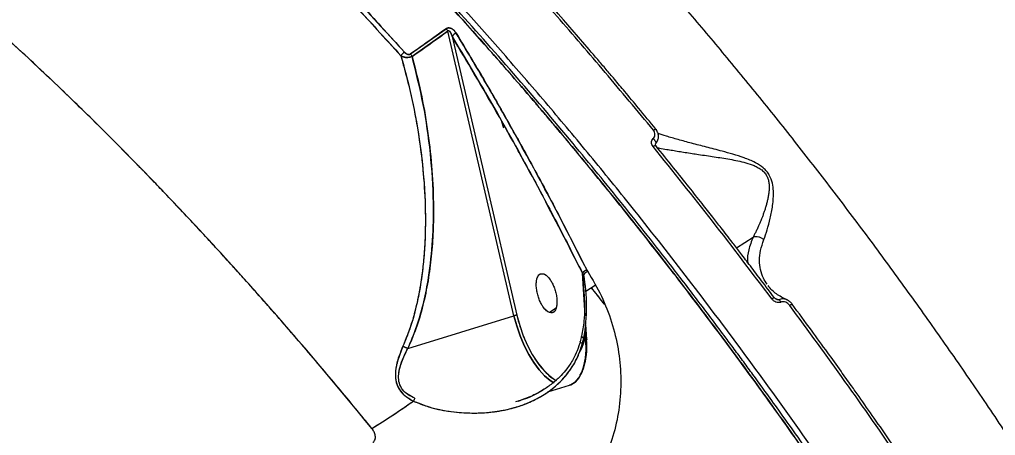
# Model space of a CAD drawing. Header units: millimetres. Extents: x -6234 to 7498, y -6127 to 5103.
# Drawn here: x 3983.9 to 4207.7, y -1227.6 to -1132.3 of the extents above; entities that cross this region are included whole.
import ezdxf

# ---------------------------------------------------------------- set-up
doc = ezdxf.new("R2010")
doc.units = ezdxf.units.MM
for name, color, linetype in [('DIKOM_ОБЪЕКТ', 7, 'Continuous'), ('DIKOM_РАЗМЕР_ЗОНА', 7, 'Continuous'), ('DIKOM_РАЗМЕР_ОБЪЕКТА', 7, 'Continuous')]:
    doc.layers.add(name, color=color, linetype=linetype)
doc.styles.add('style1', font='arial.ttf', dxfattribs={"width": 0.8})
doc.dimstyles.new('1-50', dxfattribs={"dimtxt": 300, "dimasz": 200, "dimexe": 100, "dimexo": 0, "dimgap": 100, "dimtad": 1, "dimtxsty": 'style1', "dimcen": 200, "dimclrd": 7, "dimclre": 7, "dimclrt": 7, "dimadec": 1, "dimazin": 2, "dimtfac": 1, "dimtmove": 0, "dimatfit": 2, "dimfxl": 0, "dimlwd": 25, "dimlwe": 18, "dimarcsym": 0})

# ---------------------------------------------------------------- blocks, each defined once
blk = doc.blocks.new('*D10')
at = {"layer": 'Defpoints', "color": 0, "transparency": 16777216}
for p in [(5627.97, 903.07), (-3229.39, -1461.51), (5627.97, -5097.58)]:
    blk.add_point(p, dxfattribs=at)
at = {"layer": 'DIKOM_РАЗМЕР_ОБЪЕКТА', "color": 7, "lineweight": 18, "transparency": 16777216}
for p, q in [((5627.97, 903.07), (5627.97, -5197.58)), ((-3229.39, -1461.51), (-3229.39, -5197.58))]:
    blk.add_line(p, q, dxfattribs=at)
at = {"layer": 'DIKOM_РАЗМЕР_ОБЪЕКТА', "color": 7, "lineweight": 25, "transparency": 16777216}
blk.add_line((-3029.39, -5097.58), (5427.97, -5097.58), dxfattribs=at)
at = {"layer": 'DIKOM_РАЗМЕР_ОБЪЕКТА', "color": 7, "transparency": 16777216}
for points in [[(-3029.39, -5064.25), (-3029.39, -5130.92), (-3229.39, -5097.58)], [(5427.97, -5064.25), (5427.97, -5130.92), (5627.97, -5097.58)]]:
    blk.add_solid(points, dxfattribs=at)
at = {"layer": 'DIKOM_РАЗМЕР_ОБЪЕКТА', "color": 7, "lineweight": 40, "transparency": 16777216, "insert": (1488.3, -4844.41), "char_height": 300, "attachment_point": 5, "style": 'style1'}
blk.add_mtext('8850', dxfattribs=at)
blk = doc.blocks.new('*D13')
at = {"layer": 'Defpoints', "color": 0, "transparency": 16777216}
for p in [(7498.07, 1778.2), (-5229.39, -1831.36), (7498.07, -6026.74)]:
    blk.add_point(p, dxfattribs=at)
at = {"layer": 'DIKOM_РАЗМЕР_ЗОНА', "color": 7, "lineweight": 18, "transparency": 16777216}
for p, q in [((7498.07, 1778.2), (7498.07, -6126.74)), ((-5229.39, -1831.36), (-5229.39, -6126.74))]:
    blk.add_line(p, q, dxfattribs=at)
at = {"layer": 'DIKOM_РАЗМЕР_ЗОНА', "color": 7, "lineweight": 25, "transparency": 16777216}
blk.add_line((-5029.39, -6026.74), (7298.07, -6026.74), dxfattribs=at)
at = {"layer": 'DIKOM_РАЗМЕР_ЗОНА', "color": 7, "transparency": 16777216}
for points in [[(-5029.39, -5993.4), (-5029.39, -6060.07), (-5229.39, -6026.74)], [(7298.07, -5993.4), (7298.07, -6060.07), (7498.07, -6026.74)]]:
    blk.add_solid(points, dxfattribs=at)
at = {"layer": 'DIKOM_РАЗМЕР_ЗОНА', "color": 7, "transparency": 16777216, "insert": (1560.69, -5773.56), "char_height": 300, "attachment_point": 5, "style": 'style1'}
blk.add_mtext('12750', dxfattribs=at)

msp = doc.modelspace()

# ---------------------------------------------------------------- linework, layer by layer
at = {"layer": 'DIKOM_ОБЪЕКТ', "color": 7, "linetype": 'Continuous', "lineweight": 15}
for p, q in [((4073.592, -1140.178), (4081.767, -1134.381)), ((4082.174, -1134.917), (4073.984, -1140.722)), ((4097.33, -1200.19), (4082.174, -1134.917)), ((4083.162, -1136.194), (4097.993, -1200.063)), ((4094.041, -1152.344), (4094.066, -1152.22)), ((4095.042, -1157.174), (4094.568, -1155.74)), ((4148.355, -1184.62), (4152.155, -1182.151)), ((4111.732, -1185.171), (4111.721, -1185.178)), ((4111.915, -1185.553), (4111.925, -1185.547)), ((4113.649, -1200.219), (4113.02, -1190.369)), ((4113.02, -1190.369), (4113.029, -1190.402)), ((4113.317, -1190.722), (4113.029, -1190.402)), ((4113.029, -1190.402), (4113.447, -1196.284)), ((4114.05, -1189.697), (4114.07, -1189.738)), ((4114.07, -1189.738), (4114.238, -1190.038)), ((4103.252, -1190.68), (4103.241, -1190.687)), ((4113.817, -1194.549), (4115.964, -1193.154)), ((4155.763, -1193.478), (4155.601, -1193.228)), ((4157.18, -1196.198), (4158.072, -1196.52)), ((4106.989, -1198.483), (4105.487, -1199.459)), ((4072.986, -1207.728), (4097.33, -1200.19)), ((4113.71, -1203.303), (4113.75, -1204.653)), ((4113.728, -1203.165), (4113.75, -1204.653)), ((4114.063, -1205.642), (4113.844, -1202.219)), ((4113.422, -1205.962), (4112.173, -1208.842)), ((4112.851, -1204.847), (4112.534, -1206.126)), ((4113.18, -1205.952), (4113.422, -1205.962)), ((4113.422, -1205.962), (4113.18, -1205.953)), ((4113.426, -1205.961), (4113.422, -1205.962)), ((4113.426, -1205.961), (4113.422, -1205.962)), ((4113.426, -1205.961), (4113.75, -1204.653)), ((4113.826, -1205.837), (4113.426, -1205.961)), ((4113.75, -1204.653), (4113.445, -1204.647)), ((4113.456, -1204.647), (4113.75, -1204.653)), ((4113.75, -1204.653), (4113.826, -1205.837)), ((4105.107, -1217.654), (4110.059, -1216.12)), ((4098.813, -1219.588), (4097.649, -1219.946)), ((4098.308, -1219.759), (4098.724, -1219.63))]:
    msp.add_line(p, q, dxfattribs=at)
at = {"layer": 'DIKOM_ОБЪЕКТ', "color": 7, "linetype": 'Continuous', "lineweight": 15, "flags": 128}
for points in [[(4129.3, -1157.665), (4129.443, -1157.578), (4129.576, -1157.51), (4129.695, -1157.462), (4129.796, -1157.436), (4129.874, -1157.433), (4129.928, -1157.453), (4129.955, -1157.496), (4129.955, -1157.56)], [(4129.888, -1161.233), (4129.878, -1161.216), (4129.83, -1161.189), (4129.754, -1161.188), (4129.653, -1161.212), (4129.531, -1161.26), (4129.392, -1161.331), (4129.242, -1161.421)], [(4129.272, -1159.572), (4129.442, -1159.744), (4129.593, -1159.931), (4129.718, -1160.122), (4129.808, -1160.306), (4129.859, -1160.472), (4129.867, -1160.61), (4129.832, -1160.713), (4129.756, -1160.774)], [(4156.443, -1196.309), (4156.591, -1196.217), (4156.726, -1196.141), (4156.842, -1196.085), (4156.934, -1196.052), (4157, -1196.041), (4157.037, -1196.053), (4157.039, -1196.056)], [(4160.567, -1197.807), (4160.708, -1197.719), (4160.838, -1197.645), (4160.95, -1197.589), (4161.042, -1197.553), (4161.11, -1197.537), (4161.151, -1197.543), (4161.164, -1197.57), (4161.164, -1197.572)], [(4097.33, -1200.19), (4097.965, -1202.53), (4098.756, -1204.822), (4099.687, -1207.018), (4100.736, -1209.069), (4101.882, -1210.932), (4103.1, -1212.565), (4104.362, -1213.933), (4105.643, -1215.007), (4106.524, -1215.565)], [(4106.488, -1215.545), (4105.643, -1215.007), (4104.362, -1213.933), (4103.1, -1212.565), (4101.882, -1210.932), (4100.736, -1209.069), (4099.687, -1207.018), (4098.756, -1204.822), (4097.965, -1202.53), (4097.33, -1200.19)], [(4097.993, -1200.063), (4098.647, -1202.457), (4099.469, -1204.797), (4100.44, -1207.027), (4101.535, -1209.092), (4102.729, -1210.943), (4103.992, -1212.535), (4105.294, -1213.83), (4106.603, -1214.796), (4107.097, -1215.073)], [(4110.059, -1216.12), (4110.392, -1215.998), (4111.358, -1215.392), (4112.189, -1214.46), (4112.868, -1213.223), (4113.381, -1211.706), (4113.715, -1209.944), (4113.865, -1207.973), (4113.826, -1205.837)], [(4113.826, -1205.837), (4113.865, -1207.973), (4113.715, -1209.944), (4113.381, -1211.706), (4112.868, -1213.223), (4112.189, -1214.46), (4111.358, -1215.392), (4110.392, -1215.998), (4110.059, -1216.12)], [(4113.335, -1205.312), (4113.093, -1205.17), (4112.93, -1205.035), (4112.854, -1204.913), (4112.851, -1204.847)], [(4112.852, -1204.846), (4112.854, -1204.913), (4112.93, -1205.035), (4113.093, -1205.17), (4113.335, -1205.312)], [(4113.826, -1205.837), (4113.904, -1205.808), (4113.968, -1205.774), (4114.018, -1205.737), (4114.049, -1205.696), (4114.063, -1205.655), (4114.063, -1205.642)]]:
    msp.add_lwpolyline(points, dxfattribs=at)
at = {"layer": 'DIKOM_ОБЪЕКТ', "color": 7, "linetype": 'Continuous', "lineweight": 15}
for centre, radius, start, end in [((4080.028, -1136.121), 2.46, 29.28677, 45.01518), ((4084.708, -1137.089), 1.786, 110.424, 149.94043), ((4073.426, -1141.716), 2.316, 121.81779, 150.6844), ((4071.845, -1141.852), 2.42, 27.82994, 43.75128), ((4114.791, -1191.957), 2.379, 108.15383, 138.10446), ((4114.739, -1191.936), 2.297, 106.91425, 138.10702), ((4115.587, -1192.815), 3.087, 115.91574, 137.32368), ((4073.167, -1198.066), 40.816, 349.77484, 10.3656), ((4157.333, -1197.651), 1.351, 25.24188, 56.83477), ((4098.156, -1202.72), 2.662, 93.52155, 108.08587), ((4097.98, -1207.15), 16.081, 340.62806, 4.97061), ((4085.02, -1225.271), 12.093, 149.39654, 152.80507), ((3969.196, -1070.82), 182.257, 301.61639, 305.20331)]:
    msp.add_arc(centre, radius, start, end, dxfattribs=at)
for points, knots in [([(4171.81, -826.791), (4178.203, -827.818), (4191.002, -829.873), (4210.631, -833.739), (4230.531, -838.171), (4250.684, -843.218), (4271.027, -848.853), (4291.506, -855.069), (4312.066, -861.85), (4332.652, -869.18), (4353.204, -877.042), (4371.359, -884.472), (4387.157, -891.294), (4400.672, -897.378), (4414.21, -903.727), (4427.75, -910.34), (4441.269, -917.213), (4454.746, -924.343), (4469.972, -932.726), (4486.85, -942.476), (4505.218, -953.7), (4523.262, -965.376), (4540.905, -977.479), (4554.244, -987.198), (4563.62, -994.319), (4569.279, -998.711), (4574.864, -1003.142), (4580.371, -1007.61), (4585.796, -1012.113), (4591.138, -1016.651), (4599.485, -1023.911), (4610.535, -1033.974), (4623.355, -1046.506), (4635.039, -1058.794), (4645.622, -1070.796), (4655.427, -1082.873), (4664.402, -1094.992), (4672.5, -1107.117), (4679.672, -1119.214), (4685.872, -1131.244), (4691.054, -1143.17), (4695.177, -1154.951), (4698.199, -1166.546), (4700.082, -1177.913), (4700.797, -1189.013), (4700.282, -1199.788), (4698.621, -1210.242), (4696.461, -1216.823), (4695.377, -1220.127)], [0, 0, 0, 0, 0.02482381, 0.0496902, 0.07459901, 0.09955025, 0.12454378, 0.14957961, 0.17465808, 0.19977898, 0.22494226, 0.25014793, 0.26686649, 0.28375955, 0.30082722, 0.31806932, 0.33548598, 0.35307743, 0.37084318, 0.39600704, 0.42151321, 0.44736127, 0.47355144, 0.50008358, 0.50921686, 0.51838554, 0.52758971, 0.53682908, 0.54610375, 0.55541382, 0.56475934, 0.59063865, 0.61678517, 0.64078718, 0.6650099, 0.6894535, 0.71411793, 0.73900324, 0.76410927, 0.78943617, 0.81498382, 0.84075224, 0.86674153, 0.89295161, 0.91938244, 0.94603414, 0.97290673, 1, 1, 1, 1]), ([(4695.71, -1219.011), (4695.941, -1218.36), (4696.455, -1216.914), (4697.121, -1214.745), (4697.713, -1212.639), (4698.164, -1210.861), (4698.514, -1209.356), (4699.167, -1206.329), (4699.928, -1201.791), (4700.523, -1195.589), (4700.76, -1187.851), (4700.224, -1178.23), (4698.418, -1166.932), (4695.567, -1155.675), (4691.8, -1144.524), (4687.036, -1133.149), (4681.291, -1121.587), (4674.578, -1109.863), (4666.919, -1098.004), (4658.326, -1086.04), (4648.819, -1073.992), (4638.426, -1061.899), (4627.175, -1049.796), (4615.109, -1037.722), (4602.245, -1025.7), (4588.62, -1013.758), (4574.263, -1001.925), (4559.207, -990.227), (4543.499, -978.704), (4527.185, -967.388), (4510.313, -956.311), (4492.919, -945.494), (4475.042, -934.966), (4456.72, -924.746), (4438.011, -914.87), (4418.968, -905.363), (4399.652, -896.257), (4380.101, -887.569), (4360.364, -879.32), (4340.484, -871.529), (4320.511, -864.215), (4300.506, -857.402), (4280.974, -851.25), (4261.964, -845.734), (4243.501, -840.824), (4228.603, -837.228), (4217.228, -834.687), (4209.516, -833.049), (4203.566, -831.849), (4199.063, -830.973), (4195.46, -830.288), (4190.953, -829.458), (4185.511, -828.496), (4179.153, -827.425), (4174.641, -826.724), (4172.231, -826.35)], [0, 0, 0, 0, 0.0053872, 0.0119681, 0.0176278, 0.0223518, 0.0261451, 0.0295439, 0.0461598, 0.0612306, 0.0763011, 0.1032087, 0.1301147, 0.1545746, 0.1790798, 0.203558, 0.228013, 0.2524672, 0.2769202, 0.301372, 0.3258303, 0.3503391, 0.3747942, 0.3992432, 0.4236922, 0.4481403, 0.4725883, 0.4970624, 0.5215512, 0.5459988, 0.5704453, 0.5948919, 0.619338, 0.6437922, 0.6682944, 0.6927453, 0.7171915, 0.741637, 0.7660834, 0.7905291, 0.8150045, 0.8394911, 0.8639377, 0.8867547, 0.9095718, 0.932389, 0.9424293, 0.9524041, 0.9615748, 0.9650633, 0.9695977, 0.9753661, 0.9823702, 0.9905855, 1, 1, 1, 1]), ([(4166.399, -1233.658), (4164.904, -1231.525), (4162.138, -1227.576), (4158.292, -1222.182), (4155.117, -1217.774), (4152.521, -1214.205), (4150.27, -1211.13), (4148.118, -1208.212), (4144.619, -1203.499), (4139.76, -1197.041), (4131.891, -1186.784), (4122.286, -1174.602), (4110.184, -1159.786), (4097.231, -1144.544), (4083.433, -1129.004), (4069.683, -1114.205), (4056.024, -1100.174), (4042.503, -1086.937), (4029.029, -1074.399), (4015.633, -1062.587), (4002.351, -1051.535), (3989.208, -1041.264), (3976.249, -1031.81), (3963.512, -1023.202), (3951.036, -1015.463), (3938.846, -1008.612), (3926.972, -1002.661), (3915.439, -997.628), (3904.279, -993.525), (3893.601, -990.394), (3883.418, -988.201), (3873.779, -987.002), (3866.331, -986.611), (3862.284, -986.951), (3861.116, -987.049)], [0, 0, 0, 0, 0.0146523, 0.0271116, 0.0373357, 0.0453146, 0.0520535, 0.0588992, 0.0658591, 0.0853453, 0.1048592, 0.1397031, 0.1745476, 0.2160273, 0.2575095, 0.2990757, 0.3395071, 0.3799116, 0.4203164, 0.4607225, 0.5011281, 0.5415569, 0.582055, 0.6224678, 0.6628785, 0.70329, 0.7437037, 0.78412, 0.8246142, 0.8650705, 0.9046839, 0.9443009, 0.9839199, 1, 1, 1, 1]), ([(4165.857, -1233.959), (4163.309, -1230.334), (4158.09, -1222.906), (4149.934, -1211.667), (4141.297, -1200.057), (4132.553, -1188.631), (4123.747, -1177.435), (4115.291, -1166.972), (4109.276, -1159.722), (4105.852, -1155.656), (4104.768, -1154.372), (4103.678, -1153.087), (4102.584, -1151.8), (4101.485, -1150.512), (4097.656, -1146.041), (4091.298, -1138.741), (4082.612, -1129.051), (4074.569, -1120.321), (4067.182, -1112.508), (4060.459, -1105.566), (4054.406, -1099.454), (4049.026, -1094.131), (4044.32, -1089.56), (4040.452, -1085.863), (4037.355, -1082.941), (4035.031, -1080.771), (4033.449, -1079.305), (4032.579, -1078.503), (4032.243, -1078.194), (4032.105, -1078.067), (4032.046, -1078.012), (4032.02, -1077.989), (4032.009, -1077.978), (4032.004, -1077.974), (4032.002, -1077.972), (4028.246, -1074.767), (4021.411, -1068.26), (4011.009, -1059.436), (4001.19, -1051.318), (3992.178, -1044.237), (3983.966, -1038.054), (3978.257, -1033.932), (3974.531, -1031.314), (3972.664, -1030.017), (3970.823, -1028.753), (3969.007, -1027.52), (3967.217, -1026.317), (3961.612, -1022.597), (3952.362, -1016.764), (3939.772, -1009.574), (3927.735, -1003.458), (3916.228, -998.3), (3908.94, -995.656), (3905.329, -994.346)], [0, 0, 0, 0, 0.0304208, 0.0623319, 0.0957331, 0.1306242, 0.1625618, 0.195653, 0.2257283, 0.2297331, 0.233753, 0.2377887, 0.2418394, 0.2459055, 0.2499867, 0.2842986, 0.3161635, 0.3455816, 0.3725529, 0.3970771, 0.4191545, 0.4387848, 0.4559681, 0.4707046, 0.4811921, 0.4899527, 0.4962338, 0.498574, 0.4995217, 0.4999228, 0.5000965, 0.5001719, 0.5002051, 0.5002198, 0.5002261, 0.5002312, 0.5398575, 0.5779839, 0.6146113, 0.6497391, 0.6794118, 0.7079229, 0.7151986, 0.7223946, 0.7295108, 0.7365477, 0.7435043, 0.7503816, 0.8020668, 0.8528713, 0.902795, 0.951838, 1, 1, 1, 1]), ([(3905.329, -994.346), (3908.846, -995.62), (3915.86, -998.16), (3926.796, -1003.026), (3937.98, -1008.633), (3949.442, -1015.05), (3961.175, -1022.262), (3972.952, -1030.121), (3984.727, -1038.564), (3996.426, -1047.503), (4008.221, -1057.051), (4020.08, -1067.181), (4032.245, -1078.105), (4044.722, -1089.862), (4057.514, -1102.501), (4070.353, -1115.773), (4083.169, -1129.609), (4095.891, -1143.931), (4108.239, -1158.404), (4120.217, -1172.993), (4131.84, -1187.673), (4143.338, -1202.74), (4154.715, -1218.155), (4162.139, -1228.686), (4165.857, -1233.959)], [0, 0, 0, 0, 0.04692669, 0.09357843, 0.14006878, 0.18650874, 0.23300823, 0.27967733, 0.32393901, 0.36818559, 0.41218501, 0.45603159, 0.49981863, 0.54629651, 0.59292135, 0.63980681, 0.68677074, 0.73345108, 0.77995586, 0.82374265, 0.86756426, 0.9115129, 0.95568357, 1, 1, 1, 1]), ([(4314.572, -1665.937), (4315.705, -1662.572), (4317.961, -1655.871), (4320.295, -1644.611), (4321.856, -1632.589), (4322.583, -1619.773), (4322.516, -1606.249), (4321.669, -1592.07), (4320.066, -1577.299), (4317.73, -1561.997), (4314.688, -1546.223), (4310.968, -1530.038), (4306.597, -1513.499), (4301.605, -1496.665), (4296.024, -1479.592), (4289.885, -1462.333), (4283.221, -1444.942), (4276.062, -1427.47), (4268.444, -1409.967), (4260.398, -1392.48), (4251.958, -1375.054), (4244.7, -1360.77), (4238.854, -1349.642), (4234.56, -1341.636), (4230.205, -1333.675), (4225.79, -1325.762), (4221.32, -1317.901), (4216.797, -1310.095), (4210.968, -1300.218), (4203.772, -1288.329), (4195.138, -1274.513), (4185.345, -1259.327), (4174.354, -1242.881), (4162.135, -1225.323), (4149.825, -1208.324), (4137.467, -1191.911), (4125.997, -1177.257), (4115.433, -1164.216), (4105.767, -1152.638), (4096.047, -1141.348), (4086.29, -1130.361), (4076.506, -1119.692), (4066.712, -1109.354), (4055.618, -1098.031), (4043.243, -1085.919), (4029.629, -1073.258), (4016.125, -1061.377), (4002.749, -1050.228), (3993.975, -1043.483), (3989.592, -1040.113)], [0, 0, 0, 0, 0.0271357, 0.0540497, 0.0807422, 0.107213, 0.133462, 0.1594895, 0.1852954, 0.2108795, 0.2362419, 0.2613828, 0.286302, 0.3109995, 0.3354754, 0.3597295, 0.3837621, 0.4075729, 0.4311621, 0.4545296, 0.4776755, 0.5005996, 0.5112386, 0.5218231, 0.5323528, 0.542828, 0.5532488, 0.5636147, 0.5739263, 0.5926882, 0.6112665, 0.6296616, 0.6544488, 0.6788948, 0.7030001, 0.7267641, 0.7501873, 0.7681707, 0.7861326, 0.8040731, 0.8219922, 0.8398901, 0.8577664, 0.8756214, 0.900581, 0.9254987, 0.9503743, 0.9752081, 1, 1, 1, 1]), ([(4064.741, -1226.026), (4060.671, -1221.079), (4052.526, -1211.178), (4040.11, -1196.857), (4027.556, -1182.936), (4014.894, -1169.506), (4002.2, -1156.637), (3989.791, -1144.635), (3977.695, -1133.482), (3965.909, -1123.13), (3954.192, -1113.36), (3942.552, -1104.179), (3930.594, -1095.302), (3918.413, -1086.874), (3906.11, -1079.041), (3894.147, -1072.111), (3882.522, -1066.078), (3871.253, -1060.975), (3860.667, -1056.853), (3854.086, -1054.931), (3850.956, -1054.016)], [0, 0, 0, 0, 0.0553792, 0.1108168, 0.1664571, 0.2224439, 0.2783422, 0.3339096, 0.3861328, 0.4383161, 0.4905822, 0.5430553, 0.5958385, 0.6545406, 0.7129086, 0.7711228, 0.8293613, 0.8878044, 0.9466257, 1, 1, 1, 1]), ([(4064.741, -1226.026), (4063.488, -1224.491), (4060.927, -1221.352), (4056.98, -1216.594), (4052.85, -1211.677), (4048.535, -1206.613), (4044.034, -1201.408), (4039.682, -1196.454), (4036.012, -1192.336), (4033.007, -1189.001), (4030.312, -1186.035), (4027.336, -1182.792), (4024.003, -1179.2), (4020.49, -1175.459), (4017.15, -1171.948), (4014.86, -1169.568), (4013.542, -1168.206), (4012.978, -1167.624), (4012.462, -1167.093), (4011.994, -1166.613), (4011.575, -1166.182), (4009.479, -1164.036), (4005.87, -1160.378), (4000.787, -1155.325), (3995.813, -1150.469), (3990.869, -1145.733), (3985.798, -1140.968), (3981.258, -1136.787), (3977.181, -1133.098), (3973.694, -1129.988), (3970.3, -1127.004), (3966.997, -1124.144), (3963.787, -1121.403), (3960.67, -1118.778), (3955.536, -1114.515), (3948.515, -1108.851), (3939.764, -1102.1), (3931.151, -1095.753), (3922.647, -1089.788), (3914.223, -1084.193), (3905.419, -1078.674), (3896.27, -1073.329), (3886.747, -1068.229), (3877.492, -1063.753), (3868.456, -1059.836), (3862.658, -1057.749), (3859.769, -1056.709)], [0, 0, 0, 0, 0.0179876, 0.0367765, 0.0563658, 0.0767561, 0.0979471, 0.1199378, 0.1380068, 0.1494629, 0.1620316, 0.1757123, 0.1910471, 0.2085283, 0.2246548, 0.2375301, 0.2403655, 0.2429775, 0.2453671, 0.2475337, 0.2494772, 0.2511982, 0.276647, 0.2996037, 0.3217504, 0.3456953, 0.3682721, 0.3922598, 0.4088967, 0.4251311, 0.4409632, 0.4563931, 0.4714206, 0.4860461, 0.50027, 0.5438568, 0.585595, 0.6254872, 0.6683377, 0.7099847, 0.7504313, 0.8008988, 0.850377, 0.899963, 0.9501454, 1, 1, 1, 1]), ([(4076.686, -1066.977), (4080.114, -1070.206), (4086.981, -1076.674), (4097.349, -1086.973), (4107.764, -1097.71), (4118.209, -1108.911), (4128.007, -1119.818), (4137.158, -1130.346), (4145.669, -1140.43), (4154.192, -1150.825), (4162.715, -1161.524), (4171.224, -1172.517), (4179.56, -1183.602), (4187.723, -1194.765), (4195.71, -1205.994), (4203.655, -1217.48), (4211.543, -1229.212), (4219.358, -1241.178), (4226.596, -1252.59), (4233.271, -1263.407), (4239.402, -1273.595), (4245.454, -1283.916), (4251.419, -1294.361), (4257.286, -1304.919), (4263.046, -1315.582), (4269.839, -1328.535), (4277.536, -1343.81), (4285.942, -1361.398), (4293.934, -1379.101), (4300.369, -1394.282), (4305.449, -1406.928), (4309.35, -1417.062), (4313.068, -1427.168), (4316.592, -1437.236), (4319.916, -1447.251), (4323.03, -1457.2), (4326.229, -1468.105), (4329.409, -1479.894), (4332.444, -1492.472), (4335.049, -1504.797), (4337.206, -1516.839), (4339.024, -1529.409), (4340.361, -1542.361), (4341.041, -1555.494), (4341.035, -1568.013), (4340.396, -1575.708), (4340.076, -1579.566)], [0, 0, 0, 0, 0.024718, 0.049515, 0.0743906, 0.0993447, 0.1243771, 0.1447742, 0.1653295, 0.1860431, 0.2069152, 0.2279452, 0.2491333, 0.2694019, 0.2898708, 0.3105398, 0.3314093, 0.3524787, 0.3737486, 0.3911653, 0.4087376, 0.4264653, 0.4443486, 0.4623874, 0.4805816, 0.4989313, 0.5286792, 0.5588427, 0.5894223, 0.6204179, 0.638318, 0.6563539, 0.6745259, 0.6928339, 0.7112778, 0.7298578, 0.7485739, 0.7733223, 0.7982563, 0.823376, 0.8486818, 0.8741734, 0.9053761, 0.9367477, 0.9682891, 1, 1, 1, 1]), ([(4027.545, -1095.362), (4031.642, -1099.316), (4039.829, -1107.218), (4051.25, -1118.886), (4061.78, -1129.996), (4068.196, -1137.052), (4071.407, -1140.583)], [0, 0, 0, 0, 0.2802083, 0.5599285, 0.7797748, 1, 1, 1, 1]), ([(4027.545, -1095.362), (4031.178, -1098.864), (4038.461, -1105.882), (4049.434, -1117.008), (4060.432, -1128.529), (4067.75, -1136.567), (4071.407, -1140.583)], [0, 0, 0, 0, 0.24853213, 0.49814146, 0.74923578, 1, 1, 1, 1]), ([(4028.275, -1094.465), (4030.115, -1096.228), (4033.957, -1099.91), (4039.705, -1105.566), (4043.87, -1109.745), (4046.288, -1112.201), (4047.07, -1112.996), (4047.857, -1113.8), (4048.651, -1114.613), (4049.452, -1115.435), (4050.66, -1116.678), (4052.493, -1118.574), (4055.168, -1121.363), (4058.501, -1124.874), (4062.49, -1129.13), (4067.134, -1134.15), (4070.442, -1137.802), (4072.206, -1139.749)], [0, 0, 0, 0, 0.1256966, 0.2625177, 0.3921213, 0.4097314, 0.4274906, 0.4453954, 0.4634493, 0.4816489, 0.4999975, 0.5458439, 0.6066843, 0.6825209, 0.7733521, 0.8791791, 1, 1, 1, 1]), ([(4072.206, -1139.749), (4068.112, -1135.26), (4059.933, -1126.289), (4048.499, -1114.395), (4037.943, -1103.769), (4031.5, -1097.568), (4028.275, -1094.465)], [0, 0, 0, 0, 0.2802022, 0.5599221, 0.7797708, 1, 1, 1, 1]), ([(4129.3, -1157.665), (4125.624, -1153.216), (4118.301, -1144.354), (4107.251, -1131.567), (4096.24, -1119.205), (4088.897, -1111.335), (4085.241, -1107.417)], [0, 0, 0, 0, 0.2531167, 0.5041561, 0.7531168, 1, 1, 1, 1]), ([(4129.892, -1157.436), (4128.563, -1155.817), (4126.179, -1152.914), (4123, -1149.099), (4120.522, -1146.148), (4118.459, -1143.708), (4114.577, -1139.144), (4109.65, -1133.442), (4103.815, -1126.826), (4100.089, -1122.667), (4097.348, -1119.637), (4095.278, -1117.362), (4092.647, -1114.495), (4089.452, -1111.042), (4087.131, -1108.572), (4085.877, -1107.237)], [0, 0, 0, 0, 0.09176534, 0.16461069, 0.21859593, 0.26187777, 0.3060492, 0.48436879, 0.59805449, 0.70292592, 0.73719799, 0.78386596, 0.84320313, 0.91523525, 1, 1, 1, 1]), ([(4081.767, -1134.381), (4080.25, -1135.48), (4077.541, -1137.442), (4074.799, -1139.342), (4073.592, -1140.178)], [0, 0, 0, 0, 0.559994, 1, 1, 1, 1]), ([(4081.767, -1134.381), (4081.868, -1134.322), (4082.069, -1134.205), (4082.442, -1134.183), (4082.805, -1134.263), (4083.242, -1134.476), (4083.704, -1134.86), (4083.958, -1135.23), (4084.085, -1135.415)], [0, 0, 0, 0, 0.1251148, 0.2500961, 0.3685128, 0.5006855, 0.7497759, 1, 1, 1, 1]), ([(4084.085, -1135.415), (4083.81, -1135.046), (4083.467, -1134.583), (4082.81, -1134.266), (4082.448, -1134.182), (4082.068, -1134.206), (4081.868, -1134.323), (4081.767, -1134.381)], [0, 0, 0, 0, 0.4979695, 0.6236037, 0.7494248, 0.874735, 1, 1, 1, 1]), ([(4073.984, -1140.722), (4075.522, -1139.655), (4078.268, -1137.75), (4080.98, -1135.783), (4082.174, -1134.917)], [0, 0, 0, 0, 0.5599887, 1, 1, 1, 1]), ([(4082.174, -1134.917), (4082.186, -1134.897), (4082.21, -1134.859), (4082.268, -1134.824), (4082.336, -1134.825), (4082.433, -1134.869), (4082.548, -1134.979), (4082.704, -1135.189), (4082.93, -1135.593), (4083.07, -1135.954), (4083.162, -1136.194)], [0, 0, 0, 0, 0.0402331, 0.0746813, 0.10918, 0.1493021, 0.24598, 0.3649972, 0.5787117, 1, 1, 1, 1]), ([(4082.174, -1134.917), (4082.185, -1134.899), (4082.205, -1134.866), (4082.245, -1134.837), (4082.279, -1134.827), (4082.315, -1134.824), (4082.375, -1134.839), (4082.456, -1134.892), (4082.618, -1135.054), (4082.885, -1135.485), (4083.051, -1135.91), (4083.162, -1136.194)], [0, 0, 0, 0, 0.0356437, 0.0657595, 0.0801461, 0.0945465, 0.1261771, 0.1800641, 0.2512001, 0.5006693, 1, 1, 1, 1]), ([(4083.162, -1136.194), (4086.072, -1141.067), (4091.877, -1150.787), (4099.703, -1164.829), (4106.754, -1178.01), (4110.933, -1186.251), (4113.02, -1190.369)], [0, 0, 0, 0, 0.2815838, 0.5616537, 0.7810028, 1, 1, 1, 1]), ([(4113.02, -1190.369), (4109.83, -1184.121), (4103.448, -1171.624), (4093.479, -1153.534), (4086.6, -1141.973), (4083.162, -1136.194)], [0, 0, 0, 0, 0.3333682, 0.6667707, 1, 1, 1, 1]), ([(4084.085, -1135.415), (4085.185, -1137.236), (4087.326, -1140.782), (4090.417, -1146.029), (4093.31, -1151.028), (4096.008, -1155.773), (4098.659, -1160.513), (4102.645, -1167.76), (4107.847, -1177.478), (4112.023, -1185.704), (4114.05, -1189.697)], [0, 0, 0, 0, 0.105644, 0.2056418, 0.2999866, 0.3886761, 0.4717052, 0.5634471, 0.7880659, 1, 1, 1, 1]), ([(4114.05, -1189.697), (4111.378, -1184.452), (4106.027, -1173.951), (4098.285, -1159.76), (4090.972, -1146.891), (4086.384, -1139.246), (4084.085, -1135.415)], [0, 0, 0, 0, 0.278766, 0.5582135, 0.7786035, 1, 1, 1, 1]), ([(4071.407, -1140.583), (4072.378, -1144.225), (4074.314, -1151.486), (4076.146, -1162.667), (4077.036, -1173.027), (4077.049, -1182.505), (4076.432, -1190.071), (4075.313, -1196.568), (4073.947, -1202.022), (4072.563, -1205.453), (4071.87, -1207.173)], [0, 0, 0, 0, 0.1674609, 0.333894, 0.4999636, 0.6253146, 0.7509859, 0.8340131, 0.9168141, 1, 1, 1, 1]), ([(4073.984, -1140.722), (4073.884, -1140.768), (4073.685, -1140.859), (4073.23, -1140.972), (4072.627, -1140.998), (4071.943, -1140.865), (4071.586, -1140.677), (4071.407, -1140.583)], [0, 0, 0, 0, 0.1254535, 0.250491, 0.4996275, 0.749288, 1, 1, 1, 1]), ([(4071.407, -1140.583), (4071.583, -1140.676), (4071.948, -1140.869), (4072.634, -1140.997), (4073.37, -1140.97), (4073.776, -1140.806), (4073.984, -1140.722)], [0, 0, 0, 0, 0.2462544, 0.5143928, 0.7507155, 1, 1, 1, 1]), ([(4071.407, -1140.583), (4072.148, -1143.299), (4073.629, -1148.734), (4075.255, -1157.06), (4076.416, -1165.461), (4076.935, -1172.586), (4077.042, -1178.231), (4076.959, -1182.541), (4076.703, -1186.716), (4076.24, -1191.008), (4075.574, -1195.142), (4074.632, -1199.332), (4073.458, -1203.344), (4072.385, -1205.93), (4071.87, -1207.173)], [0, 0, 0, 0, 0.1251557, 0.2503607, 0.3751614, 0.4993977, 0.5649119, 0.6238006, 0.6892369, 0.7491707, 0.8142201, 0.8741847, 0.9395641, 1, 1, 1, 1]), ([(4072.206, -1139.749), (4072.295, -1139.839), (4072.473, -1140.019), (4072.764, -1140.191), (4073.022, -1140.276), (4073.226, -1140.298), (4073.426, -1140.271), (4073.537, -1140.209), (4073.592, -1140.178)], [0, 0, 0, 0, 0.2496309, 0.4991393, 0.6299649, 0.7499647, 0.8747624, 1, 1, 1, 1]), ([(4073.592, -1140.178), (4073.537, -1140.21), (4073.427, -1140.272), (4073.157, -1140.307), (4072.678, -1140.194), (4072.395, -1139.927), (4072.206, -1139.749)], [0, 0, 0, 0, 0.12545274, 0.25101363, 0.50131069, 1, 1, 1, 1]), ([(4073.984, -1140.722), (4074.68, -1143.472), (4076.066, -1148.953), (4077.531, -1157.337), (4078.522, -1165.784), (4078.911, -1173.377), (4078.853, -1180.062), (4078.494, -1185.79), (4077.795, -1191.488), (4076.692, -1197.101), (4075.178, -1202.595), (4073.712, -1206.027), (4072.986, -1207.728)], [0, 0, 0, 0, 0.1254254, 0.2500784, 0.3742278, 0.4984899, 0.582681, 0.6665922, 0.749433, 0.8338406, 0.9176071, 1, 1, 1, 1]), ([(4072.986, -1207.728), (4073.725, -1205.994), (4075.198, -1202.538), (4076.706, -1197.042), (4077.985, -1190.506), (4078.781, -1182.896), (4078.98, -1173.364), (4078.308, -1162.945), (4076.694, -1151.697), (4074.89, -1144.388), (4073.984, -1140.722)], [0, 0, 0, 0, 0.0839722, 0.1672729, 0.2505592, 0.3763125, 0.5015621, 0.6672322, 0.8330835, 1, 1, 1, 1]), ([(4094.052, -1152.345), (4094.051, -1152.314), (4094.051, -1152.267), (4094.066, -1152.237), (4094.071, -1152.226)], [0, 0, 0, 0, 0.6487966, 1, 1, 1, 1]), ([(4129.272, -1159.572), (4129.386, -1159.438), (4129.613, -1159.171), (4129.7, -1158.65), (4129.61, -1158.123), (4129.403, -1157.818), (4129.3, -1157.665)], [0, 0, 0, 0, 0.2496715, 0.4996053, 0.7495812, 1, 1, 1, 1]), ([(4129.756, -1160.774), (4129.952, -1160.551), (4130.339, -1160.11), (4130.526, -1159.232), (4130.424, -1158.337), (4130.111, -1157.819), (4129.955, -1157.56)], [0, 0, 0, 0, 0.25551581, 0.50660153, 0.7538216, 1, 1, 1, 1]), ([(4154.624, -1182.742), (4154.887, -1182.011), (4155.414, -1180.549), (4156.117, -1177.89), (4156.687, -1174.933), (4156.923, -1172.173), (4156.668, -1169.779), (4156.113, -1168.212), (4155.302, -1167.054), (4154.271, -1166.03), (4152.508, -1164.922), (4150.111, -1163.955), (4147.536, -1163.146), (4144.619, -1162.345), (4141.415, -1161.524), (4138.032, -1160.651), (4134.947, -1159.813), (4132.309, -1159.045), (4130.979, -1158.616), (4130.371, -1158.419)], [0, 0, 0, 0, 0.07699878, 0.15378803, 0.23107044, 0.30957167, 0.34935266, 0.38981016, 0.41017704, 0.43063825, 0.47106387, 0.52418782, 0.57646098, 0.62815865, 0.70553024, 0.78271959, 0.85905842, 0.93554686, 1, 1, 1, 1]), ([(4129.242, -1161.421), (4129.142, -1161.273), (4128.942, -1160.976), (4128.855, -1160.465), (4128.94, -1159.959), (4129.161, -1159.701), (4129.272, -1159.572)], [0, 0, 0, 0, 0.250514, 0.5004524, 0.7503129, 1, 1, 1, 1]), ([(4156.443, -1196.309), (4151.935, -1190.34), (4142.973, -1178.476), (4133.801, -1167.083), (4129.242, -1161.421)], [0, 0, 0, 0, 0.5030402, 1, 1, 1, 1]), ([(4129.879, -1161.218), (4129.841, -1161.163), (4129.767, -1161.057), (4129.738, -1160.911), (4129.751, -1160.793), (4129.813, -1160.729), (4129.841, -1160.7)], [0, 0, 0, 0, 0.2970265, 0.5688788, 0.8044564, 1, 1, 1, 1]), ([(4157.008, -1196.041), (4156.037, -1194.745), (4154.216, -1192.315), (4151.657, -1188.937), (4149.462, -1186.06), (4147.632, -1183.676), (4146.125, -1181.724), (4144.597, -1179.752), (4142.743, -1177.372), (4140.302, -1174.258), (4137.311, -1170.476), (4133.766, -1166.035), (4131.208, -1162.881), (4129.838, -1161.192)], [0, 0, 0, 0, 0.10894953, 0.20413105, 0.28556809, 0.35327825, 0.4072728, 0.45249323, 0.52229197, 0.6119219, 0.72139348, 0.85073379, 1, 1, 1, 1]), ([(4098.73, -1163.035), (4098.72, -1163.025), (4098.562, -1162.857), (4098.412, -1162.652), (4098.271, -1162.459)], [0, 0, 0, 0, 0.0613259, 1, 1, 1, 1]), ([(4130.202, -1161.642), (4130.374, -1161.675), (4131.013, -1161.796), (4132.196, -1162.011), (4133.685, -1162.27), (4135.091, -1162.504), (4136.603, -1162.744), (4138.11, -1162.977), (4139.759, -1163.222), (4141.44, -1163.472), (4143.234, -1163.738), (4145.002, -1164.012), (4146.806, -1164.311), (4148.648, -1164.665), (4150.52, -1165.106), (4152.114, -1165.62), (4153.328, -1166.202), (4154.182, -1166.762), (4154.895, -1167.455), (4155.403, -1168.267), (4155.707, -1169.137), (4155.846, -1170.005), (4155.871, -1170.867), (4155.816, -1171.712), (4155.698, -1172.577), (4155.529, -1173.449), (4155.321, -1174.31), (4155.089, -1175.142), (4154.843, -1175.933), (4154.575, -1176.723), (4154.305, -1177.462), (4153.972, -1178.322), (4153.629, -1179.147), (4153.24, -1180.02), (4152.879, -1180.781), (4152.514, -1181.506), (4152.278, -1181.939), (4152.166, -1182.146)], [0, 0, 0, 0, 0.0191989, 0.0716525, 0.1091732, 0.1490313, 0.1858631, 0.2260437, 0.2604457, 0.3035084, 0.3422092, 0.3807844, 0.4193289, 0.4579419, 0.4968485, 0.5357848, 0.5565252, 0.5748193, 0.5944363, 0.6139301, 0.6322023, 0.6528765, 0.6722657, 0.6915554, 0.7126207, 0.7352794, 0.7570713, 0.7792259, 0.8015037, 0.8219411, 0.8458154, 0.8656783, 0.8988851, 0.9226304, 0.9506199, 0.9764093, 1, 1, 1, 1]), ([(4152.155, -1182.151), (4151.788, -1183.137), (4151.049, -1185.116), (4150.777, -1187.055), (4150.948, -1187.951), (4150.963, -1188.03)], [0, 0, 0, 0, 0.4748952, 0.9534741, 1, 1, 1, 1]), ([(4152.166, -1182.146), (4152.165, -1182.146), (4152.163, -1182.146), (4152.16, -1182.148), (4152.157, -1182.15), (4152.155, -1182.151)], [0, 0, 0, 0, 0.2147331, 0.4340747, 1, 1, 1, 1]), ([(4154.624, -1182.742), (4154.448, -1182.614), (4154.09, -1182.354), (4153.45, -1182.127), (4152.786, -1182.037), (4152.37, -1182.11), (4152.166, -1182.146)], [0, 0, 0, 0, 0.2453793, 0.4997762, 0.7543308, 1, 1, 1, 1]), ([(4155.41, -1192.935), (4155.098, -1192.5), (4154.371, -1191.49), (4153.812, -1189.649), (4153.571, -1187.514), (4153.778, -1185.22), (4154.341, -1183.57), (4154.624, -1182.742)], [0, 0, 0, 0, 0.1591341, 0.3704953, 0.5800264, 0.7894061, 1, 1, 1, 1]), ([(4114.238, -1190.038), (4115.339, -1191.901), (4117.54, -1195.625), (4119.835, -1201.625), (4121.336, -1207.795), (4121.956, -1214.061), (4121.701, -1220.294), (4120.578, -1226.375), (4118.616, -1232.193), (4115.85, -1237.638), (4112.343, -1242.603), (4108.153, -1246.982), (4103.391, -1250.767), (4099.791, -1252.675), (4097.99, -1253.63)], [0, 0, 0, 0, 0.08361854, 0.16716513, 0.25041713, 0.33385087, 0.41730206, 0.50048837, 0.58373589, 0.66713608, 0.75045646, 0.83339443, 0.91662638, 1, 1, 1, 1]), ([(4105.487, -1199.459), (4105.241, -1199.333), (4104.736, -1199.076), (4104.058, -1198.259), (4103.516, -1197.346), (4103.095, -1196.413), (4102.748, -1195.351), (4102.514, -1194.238), (4102.42, -1193.173), (4102.468, -1192.245), (4102.637, -1191.514), (4102.95, -1190.894), (4103.44, -1190.476), (4103.919, -1190.556), (4104.153, -1190.595)], [0, 0, 0, 0, 0.0986928, 0.2017114, 0.26835, 0.3414728, 0.4193682, 0.4999981, 0.5806254, 0.6585263, 0.7316472, 0.7982943, 0.9013014, 1, 1, 1, 1]), ([(4105.487, -1199.459), (4105.266, -1199.35), (4104.763, -1199.102), (4104.08, -1198.296), (4103.516, -1197.346), (4103.095, -1196.413), (4102.748, -1195.351), (4102.514, -1194.238), (4102.42, -1193.173), (4102.468, -1192.246), (4102.638, -1191.515), (4102.962, -1190.868), (4103.463, -1190.468), (4103.942, -1190.557), (4104.153, -1190.595)], [0, 0, 0, 0, 0.0887058, 0.2016921, 0.2684608, 0.341462, 0.4193623, 0.4999973, 0.5806297, 0.6585355, 0.7315337, 0.7983138, 0.9112858, 1, 1, 1, 1]), ([(4104.153, -1190.595), (4104.4, -1190.721), (4104.904, -1190.978), (4105.583, -1191.795), (4106.124, -1192.708), (4106.544, -1193.641), (4106.892, -1194.704), (4107.126, -1195.817), (4107.22, -1196.882), (4107.172, -1197.809), (4107.003, -1198.54), (4106.691, -1199.161), (4106.201, -1199.578), (4105.722, -1199.498), (4105.487, -1199.459)], [0, 0, 0, 0, 0.09869406, 0.20171, 0.26835179, 0.34146982, 0.41937003, 0.49999982, 0.58062698, 0.65852315, 0.73164692, 0.79828728, 0.90130148, 1, 1, 1, 1]), ([(4104.153, -1190.595), (4104.374, -1190.704), (4104.877, -1190.952), (4105.561, -1191.758), (4106.125, -1192.709), (4106.545, -1193.642), (4106.892, -1194.704), (4107.126, -1195.817), (4107.22, -1196.882), (4107.172, -1197.808), (4107.002, -1198.539), (4106.679, -1199.186), (4106.177, -1199.586), (4105.698, -1199.498), (4105.487, -1199.459)], [0, 0, 0, 0, 0.0887055, 0.2016913, 0.2684632, 0.3414611, 0.4193661, 0.5000008, 0.5806328, 0.6585337, 0.7315372, 0.7983059, 0.911286, 1, 1, 1, 1]), ([(4113.02, -1190.369), (4113.022, -1190.375), (4113.025, -1190.386), (4113.027, -1190.397), (4113.029, -1190.402)], [0, 0, 0, 0, 0.5585318, 1, 1, 1, 1]), ([(4113.029, -1190.402), (4113.128, -1191.585), (4113.283, -1193.423), (4113.395, -1195.271), (4113.435, -1195.929)], [0, 0, 0, 0, 0.6434849, 1, 1, 1, 1]), ([(4113.029, -1190.402), (4113.077, -1190.464), (4113.164, -1190.575), (4113.27, -1190.677), (4113.317, -1190.722)], [0, 0, 0, 0, 0.5592641, 1, 1, 1, 1]), ([(4114.07, -1189.738), (4114.066, -1189.731), (4114.06, -1189.717), (4114.053, -1189.703), (4114.05, -1189.697)], [0, 0, 0, 0, 0.55994597, 1, 1, 1, 1]), ([(4114.238, -1190.038), (4114.204, -1189.984), (4114.143, -1189.885), (4114.093, -1189.783), (4114.07, -1189.738)], [0, 0, 0, 0, 0.558456, 1, 1, 1, 1]), ([(4118.093, -1197.536), (4117.652, -1196.977), (4116.646, -1195.7), (4115.632, -1194.445), (4115.062, -1193.74)], [0, 0, 0, 0, 0.4379961, 1, 1, 1, 1]), ([(4118.133, -1197.639), (4117.237, -1196.471), (4116.222, -1195.148), (4115.185, -1193.887), (4115.064, -1193.739)], [0, 0, 0, 0, 0.8828294, 1, 1, 1, 1]), ([(4159.966, -1196.529), (4159.094, -1196.113), (4157.26, -1195.235), (4156.188, -1194.03), (4155.625, -1193.397)], [0, 0, 0, 0, 0.47507622, 1, 1, 1, 1]), ([(4113.426, -1195.656), (4113.468, -1196.555), (4113.559, -1198.477), (4113.457, -1201.576), (4113.06, -1203.722), (4112.851, -1204.847)], [0, 0, 0, 0, 0.295209, 0.6304488, 1, 1, 1, 1]), ([(4158.555, -1197.075), (4158.465, -1197.109), (4158.283, -1197.177), (4157.882, -1197.2), (4157.379, -1197.083), (4156.841, -1196.767), (4156.575, -1196.461), (4156.443, -1196.309)], [0, 0, 0, 0, 0.1240871, 0.2515418, 0.5012652, 0.750988, 1, 1, 1, 1]), ([(4157.609, -1196.489), (4157.503, -1196.441), (4157.28, -1196.34), (4157.121, -1196.153), (4157.038, -1196.055)], [0, 0, 0, 0, 0.4755822, 1, 1, 1, 1]), ([(4158.072, -1196.52), (4158.036, -1196.53), (4157.959, -1196.551), (4157.795, -1196.544), (4157.685, -1196.508), (4157.612, -1196.484)], [0, 0, 0, 0, 0.22716961, 0.489675, 1, 1, 1, 1]), ([(4159.94, -1196.571), (4159.906, -1196.548), (4159.615, -1196.362), (4159.099, -1196.309), (4158.5, -1196.354), (4158.215, -1196.464), (4158.072, -1196.52)], [0, 0, 0, 0, 0.061475, 0.5208944, 0.7589473, 1, 1, 1, 1]), ([(4160.567, -1197.807), (4160.441, -1197.661), (4160.189, -1197.367), (4159.677, -1197.063), (4159.197, -1196.951), (4158.815, -1196.976), (4158.641, -1197.042), (4158.555, -1197.075)], [0, 0, 0, 0, 0.24886529, 0.49872814, 0.74837999, 0.87526642, 1, 1, 1, 1]), ([(4161.157, -1197.548), (4160.986, -1197.344), (4160.638, -1196.928), (4160.154, -1196.669), (4159.907, -1196.536)], [0, 0, 0, 0, 0.489054, 1, 1, 1, 1]), ([(4210.54, -1270.968), (4206.477, -1264.578), (4198.41, -1251.889), (4185.927, -1233.304), (4173.356, -1215.245), (4164.808, -1203.591), (4160.567, -1197.807)], [0, 0, 0, 0, 0.25551722, 0.50735524, 0.75551737, 1, 1, 1, 1]), ([(4211.042, -1270.619), (4209.814, -1268.671), (4207.566, -1265.104), (4204.469, -1260.266), (4201.976, -1256.406), (4199.928, -1253.261), (4198.109, -1250.485), (4195.47, -1246.481), (4191.939, -1241.182), (4187.73, -1234.957), (4183.725, -1229.114), (4180.047, -1223.817), (4177.048, -1219.547), (4174.511, -1215.966), (4172.114, -1212.605), (4169.058, -1208.357), (4165.328, -1203.224), (4162.6, -1199.533), (4161.125, -1197.537)], [0, 0, 0, 0, 0.0778275, 0.1424833, 0.1940229, 0.2330428, 0.26923, 0.3060945, 0.3950606, 0.4843723, 0.560149, 0.6347925, 0.7028575, 0.7371313, 0.7837993, 0.843135, 0.9151806, 1, 1, 1, 1]), ([(4097.993, -1200.063), (4097.955, -1200.065), (4097.88, -1200.067), (4097.703, -1200.095), (4097.508, -1200.138), (4097.389, -1200.173), (4097.33, -1200.19)], [0, 0, 0, 0, 0.2500686, 0.5000282, 0.7501771, 1, 1, 1, 1]), ([(4097.993, -1200.063), (4098.213, -1200.916), (4098.665, -1202.661), (4099.616, -1205.259), (4100.769, -1207.783), (4102.102, -1210.1), (4103.551, -1212.101), (4105.039, -1213.658), (4106.205, -1214.617), (4106.843, -1214.907), (4107.004, -1214.98)], [0, 0, 0, 0, 0.1280415, 0.2621417, 0.4005971, 0.5413429, 0.6820824, 0.8205428, 0.9546389, 1, 1, 1, 1]), ([(4112.602, -1205.858), (4112.367, -1206.66), (4111.926, -1208.168), (4110.851, -1210.354), (4109.61, -1212.236), (4108.331, -1213.724), (4107.279, -1214.758), (4106.014, -1215.855), (4104.151, -1217.188), (4101.47, -1218.659), (4099.406, -1219.377), (4098.31, -1219.758)], [0, 0, 0, 0, 0.1160267, 0.2178523, 0.3439291, 0.4386373, 0.5011744, 0.5592095, 0.6829516, 0.8317087, 1, 1, 1, 1]), ([(4112.48, -1213.749), (4112.514, -1213.71), (4112.875, -1213.289), (4113.347, -1212.067), (4113.841, -1210.138), (4114.063, -1208.001), (4114.014, -1206.466), (4113.992, -1205.753)], [0, 0, 0, 0, 0.0264699, 0.2851419, 0.5396078, 0.786054, 1, 1, 1, 1]), ([(4113.422, -1205.962), (4113.235, -1206.552), (4112.979, -1207.362), (4112.604, -1208.11), (4112.502, -1208.313)], [0, 0, 0, 0, 0.7288761, 1, 1, 1, 1]), ([(4113.023, -1206.578), (4112.913, -1206.515), (4112.695, -1206.389), (4112.536, -1206.227), (4112.543, -1206.148), (4112.547, -1206.113)], [0, 0, 0, 0, 0.3569747, 0.7134279, 1, 1, 1, 1]), ([(4112.541, -1206.116), (4112.541, -1206.155), (4112.542, -1206.236), (4112.706, -1206.397), (4112.917, -1206.517), (4113.023, -1206.578)], [0, 0, 0, 0, 0.3082804, 0.6552471, 1, 1, 1, 1]), ([(4113.023, -1206.578), (4113.083, -1206.342), (4113.19, -1205.92), (4113.291, -1205.498), (4113.335, -1205.312)], [0, 0, 0, 0, 0.5596476, 1, 1, 1, 1]), ([(4113.75, -1204.653), (4113.692, -1204.898), (4113.587, -1205.334), (4113.475, -1205.77), (4113.426, -1205.961)], [0, 0, 0, 0, 0.5603485, 1, 1, 1, 1]), ([(4114.054, -1205.643), (4114.055, -1205.661), (4114.058, -1205.706), (4113.979, -1205.779), (4113.877, -1205.818), (4113.826, -1205.837)], [0, 0, 0, 0, 0.24828515, 0.62402881, 1, 1, 1, 1]), ([(4071.87, -1207.173), (4071.413, -1208.301), (4070.501, -1210.559), (4069.998, -1213.545), (4070.385, -1215.919), (4071.261, -1217.543), (4072.618, -1218.84), (4073.715, -1219.443), (4074.264, -1219.745)], [0, 0, 0, 0, 0.2494306, 0.4988873, 0.6241778, 0.7493348, 0.8746285, 1, 1, 1, 1]), ([(4071.87, -1207.173), (4071.564, -1207.908), (4070.951, -1209.38), (4070.311, -1211.662), (4070.06, -1213.829), (4070.353, -1215.825), (4071.215, -1217.49), (4072.589, -1218.823), (4073.706, -1219.438), (4074.264, -1219.745)], [0, 0, 0, 0, 0.1627768, 0.3257221, 0.4906848, 0.6172972, 0.7448359, 0.872648, 1, 1, 1, 1]), ([(4074.611, -1219.115), (4074.078, -1218.861), (4073.022, -1218.36), (4071.717, -1217.197), (4070.951, -1215.686), (4070.791, -1213.86), (4071.177, -1211.874), (4071.947, -1209.771), (4072.633, -1208.412), (4072.978, -1207.728)], [0, 0, 0, 0, 0.1269821, 0.2510235, 0.3732849, 0.4969138, 0.6627727, 0.8303774, 1, 1, 1, 1]), ([(4074.611, -1219.115), (4074.084, -1218.865), (4073.031, -1218.364), (4071.715, -1217.199), (4070.941, -1215.663), (4070.769, -1213.448), (4071.486, -1210.75), (4072.481, -1208.736), (4072.978, -1207.728)], [0, 0, 0, 0, 0.1254929, 0.2507076, 0.3756533, 0.5008791, 0.7503229, 1, 1, 1, 1]), ([(4072.978, -1207.728), (4072.804, -1207.629), (4072.455, -1207.43), (4072.065, -1207.259), (4071.87, -1207.173)], [0, 0, 0, 0, 0.4998542, 1, 1, 1, 1]), ([(4071.87, -1207.173), (4072.065, -1207.259), (4072.455, -1207.431), (4072.804, -1207.629), (4072.978, -1207.728)], [0, 0, 0, 0, 0.4998574, 1, 1, 1, 1]), ([(4072.978, -1207.728), (4072.978, -1207.728), (4072.98, -1207.729), (4072.982, -1207.729), (4072.984, -1207.729), (4072.986, -1207.728)], [0, 0, 0, 0, 0.2009105, 0.4429462, 1, 1, 1, 1]), ([(4072.978, -1207.728), (4072.979, -1207.728), (4072.98, -1207.729), (4072.982, -1207.729), (4072.984, -1207.729), (4072.986, -1207.728)], [0, 0, 0, 0, 0.2230144, 0.4423525, 1, 1, 1, 1]), ([(4074.264, -1219.745), (4075.772, -1220.337), (4078.784, -1221.522), (4083.548, -1222.307), (4088.275, -1222.594), (4092.936, -1222.285), (4097.188, -1221.423), (4100.992, -1220.074), (4104.305, -1218.327), (4107.278, -1216.09), (4109.792, -1213.371), (4111.826, -1210.22), (4112.623, -1207.794), (4113.023, -1206.578)], [0, 0, 0, 0, 0.10122135, 0.20218061, 0.30235588, 0.40237584, 0.50304927, 0.58640185, 0.67041747, 0.75402298, 0.83607983, 0.91783748, 1, 1, 1, 1]), ([(4074.264, -1219.745), (4075.181, -1220.134), (4077.022, -1220.915), (4079.931, -1221.656), (4082.867, -1222.177), (4086.087, -1222.489), (4089.631, -1222.53), (4093.474, -1222.182), (4096.941, -1221.454), (4099.954, -1220.458), (4102.512, -1219.305), (4104.915, -1217.876), (4107.136, -1216.152), (4109.108, -1214.153), (4110.797, -1211.856), (4112.161, -1209.348), (4112.74, -1207.487), (4113.023, -1206.578)], [0, 0, 0, 0, 0.062302, 0.1250333, 0.1877296, 0.2500547, 0.3299193, 0.4141396, 0.499556, 0.5620115, 0.6247077, 0.6870861, 0.7497906, 0.8136769, 0.8749657, 0.9389076, 1, 1, 1, 1]), ([(4104.273, -1217.044), (4103.788, -1217.354), (4102.143, -1218.407), (4100.158, -1219.245), (4098.639, -1219.634), (4098.479, -1219.675)], [0, 0, 0, 0, 0.272326, 0.9231563, 1, 1, 1, 1]), ([(4064.741, -1226.026), (4066.494, -1224.927), (4069.624, -1222.965), (4072.846, -1220.729), (4074.264, -1219.745)], [0, 0, 0, 0, 0.5599209, 1, 1, 1, 1]), ([(4064.933, -1229.256), (4064.997, -1229.219), (4065.128, -1229.144), (4065.325, -1228.925), (4065.484, -1228.597), (4065.561, -1228.162), (4065.532, -1227.566), (4065.302, -1226.811), (4064.929, -1226.289), (4064.741, -1226.026)], [0, 0, 0, 0, 0.0611439, 0.125866, 0.2509674, 0.3723702, 0.5017372, 0.7495095, 1, 1, 1, 1])]:
    msp.add_open_spline(points, degree=3, knots=knots, dxfattribs=at)

# ---------------------------------------------------------------- dimensions: what is measured, and where the dimension line sits
at = {"layer": 'DIKOM_РАЗМЕР_ЗОНА'}
dim = msp.add_linear_dim(base=(7498.074, -6026.735), p1=(-5229.391, -1831.362), p2=(7498.074, 1778.201), text='12750', dimstyle='1-50', dxfattribs=at)
dim.commit()
dim.dimension.update_dxf_attribs({"geometry": '*D13', "text_midpoint": (1560.691, -6026.735), "dimtype": 160})
at = {"layer": 'DIKOM_РАЗМЕР_ОБЪЕКТА', "lineweight": 40}
dim = msp.add_linear_dim(base=(5627.969, -5097.582), p1=(-3229.391, -1461.506), p2=(5627.969, 903.069), text='8850', dimstyle='1-50', dxfattribs=at)
dim.commit()
dim.dimension.update_dxf_attribs({"geometry": '*D10', "text_midpoint": (1488.304, -5097.582), "dimtype": 160})

doc.saveas('drawing.dxf')
